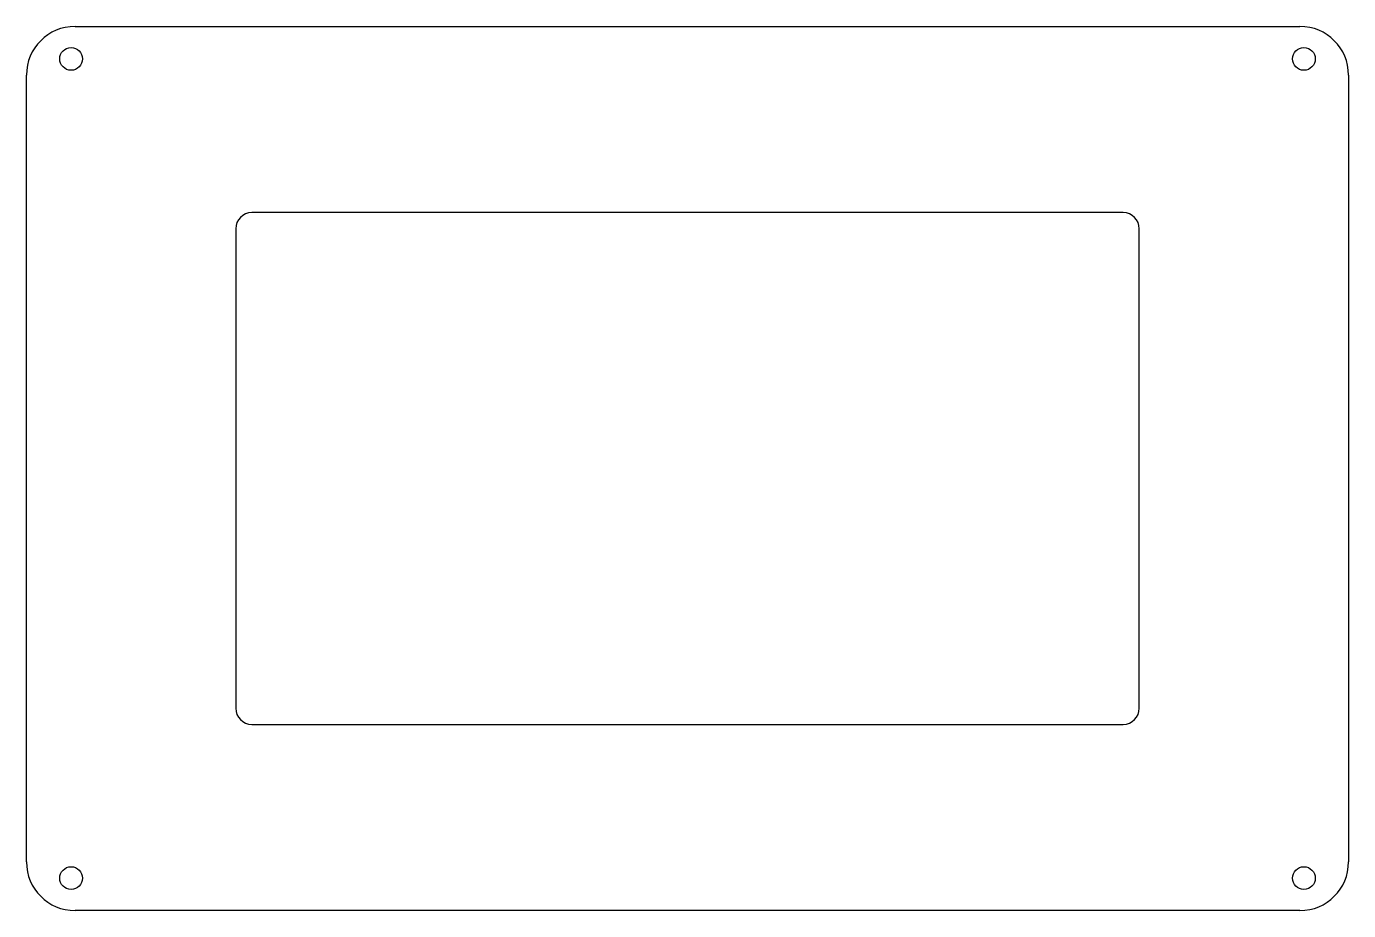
# Model space of a CAD drawing. Header units: millimetres. Extents: x -82 to 82, y -54 to 54.
import ezdxf

# ---------------------------------------------------------------- set-up
doc = ezdxf.new("R2010")
doc.units = ezdxf.units.MM

msp = doc.modelspace()

# ---------------------------------------------------------------- linework, layer by layer
for p, q in [((-75.5, 54.5), (75.5, 54.5)), ((-81.5, -48.5), (-81.5, 48.5)), ((81.5, 48.5), (81.5, -48.5)), ((53.7, 31.55), (-53.7, 31.55)), ((-55.7, 29.55), (-55.7, -29.55)), ((55.7, -29.55), (55.7, 29.55)), ((-53.7, -31.55), (53.7, -31.55)), ((75.5, -54.5), (-75.5, -54.5))]:
    msp.add_line(p, q)
for centre in [(-76, 50.5), (76, 50.5), (-76, -50.5), (76, -50.5)]:
    msp.add_circle(centre, 1.4)
for centre, radius, start, end in [((-75.5, 48.5), 6, 90, 180), ((75.5, 48.5), 6, 0, 90), ((-53.7, 29.55), 2, 90, 180), ((53.7, 29.55), 2, 0, 90), ((-53.7, -29.55), 2, 180, 270), ((53.7, -29.55), 2, -90, 0), ((-75.5, -48.5), 6, 180, 270), ((75.5, -48.5), 6, -90, 0)]:
    msp.add_arc(centre, radius, start, end)

doc.saveas('drawing.dxf')
